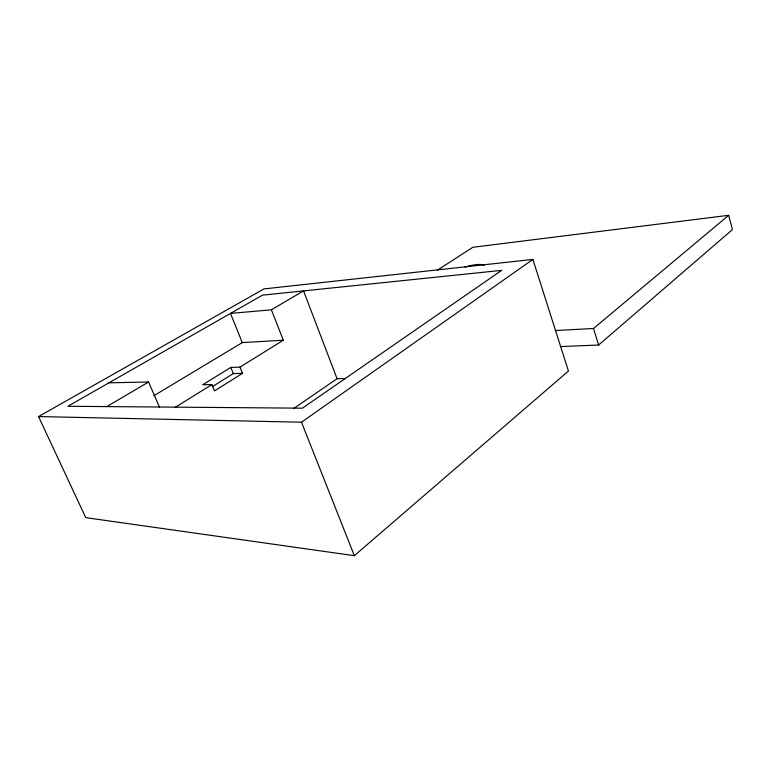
<?xml version="1.0" encoding="UTF-8"?>
<svg xmlns="http://www.w3.org/2000/svg" width="771" height="771" viewBox="0 0 771 771"><rect width="100%" height="100%" fill="white"/><g stroke="black" fill="none" stroke-linecap="round" stroke-linejoin="round"><path stroke-width="1.16" d="M354.352 555.689L568.449 371.024L532.877 259.422L263.961 288.913L38.55 416.562L85.745 517.64L354.352 555.689L301.49 422.209L38.55 416.562M560.257 346.584L598.604 345.022L732.45 229.585L728.672 215.311L472.796 247.298L437.398 270.178M555.168 330.537L593.506 328.494L728.672 215.311M301.49 422.209L532.877 259.422M293.606 408.563L337.072 378.715L345.456 378.551M240.003 367.121L242.528 373.328L214.511 390.907L211.88 384.575L202.734 384.719L230.808 367.42L240.003 367.121L283.323 340.223L271.392 309.807L230.5 313.421L242.267 342.603L283.323 340.223M212.353 386.637L233.324 373.569L242.528 373.328M175.113 407.396L211.88 384.575M153.814 395.783L242.267 342.603M106.803 406.596L148.581 382.021L159.53 407.31M271.392 309.807L303.543 290.898L337.072 378.715M108.971 382.811L148.581 382.021M230.808 367.42L233.324 373.569M593.506 328.494L598.604 345.022M465 267.017A22.687 5.59 -18.8 0 1 484.053 265.436M501.632 270.37L302.396 408.177L67.858 406.278L262.487 295.158L501.632 270.37"/></g></svg>
